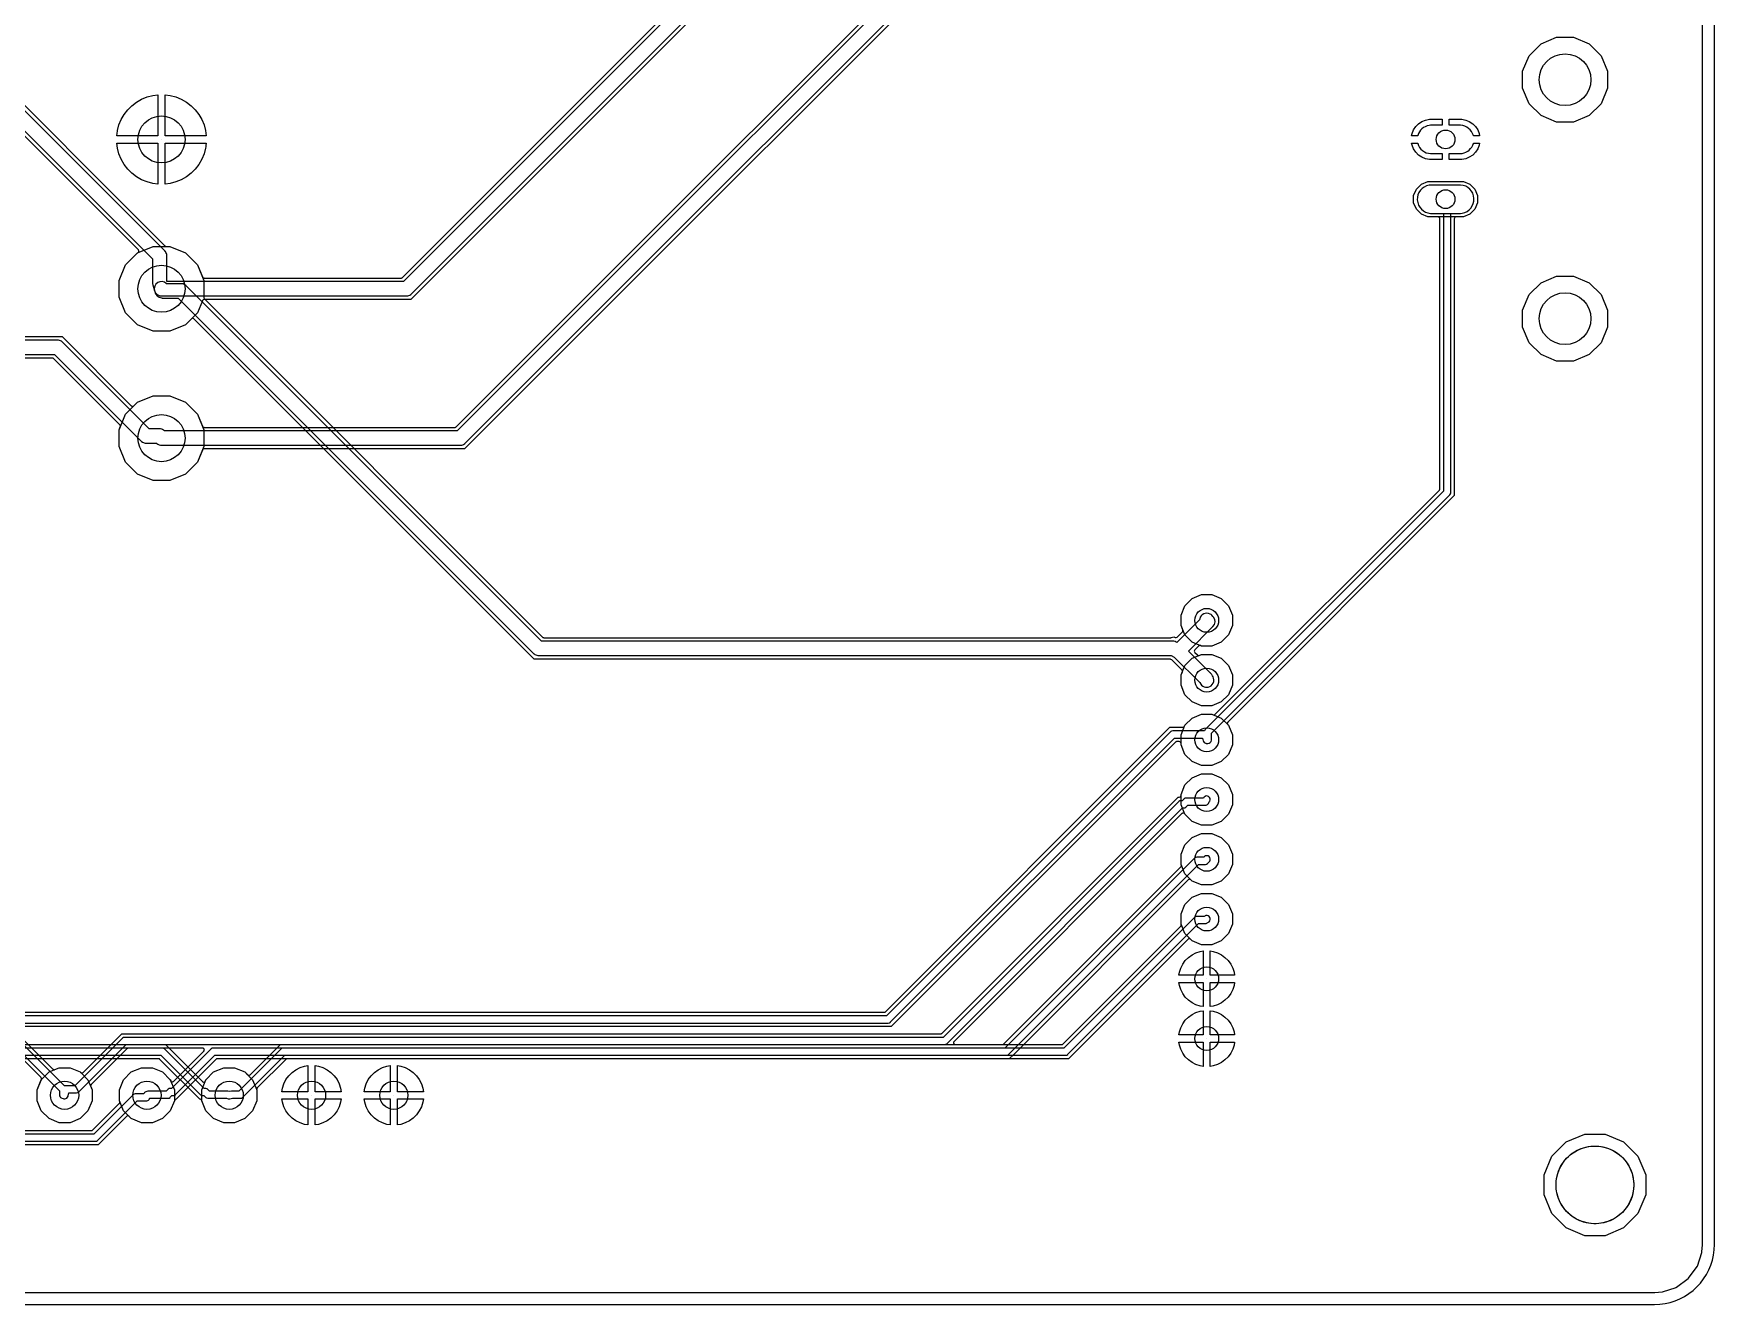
# Model space of a CAD drawing. Header units: inches. Extents: x 0 to 6.5, y 0 to 4.
# Drawn here: x 3.686 to 6.5, y 0 to 2.127 of the extents above; entities that cross this region are included whole.
import ezdxf

# ---------------------------------------------------------------- set-up
doc = ezdxf.new("R2010")
doc.units = ezdxf.units.IN

msp = doc.modelspace()

# ---------------------------------------------------------------- linework, layer by layer
at = {"layer": '16_copper'}
for points in [[(0.1, 0.02), (6.4, 0.02), (6.4001, 0.02), (6.4002, 0.02), (6.4123, 0.021), (6.4126, 0.021), (6.413, 0.0211), (6.4359, 0.0285), (6.4359, 0.0286), (6.436, 0.0286), (6.4364, 0.0288), (6.4367, 0.0289, 0.006887), (6.4367, 0.029), (6.4562, 0.0431), (6.4563, 0.0432), (6.4563, 0.0432), (6.4566, 0.0435), (6.4568, 0.0437, 0.006878), (6.4569, 0.0438), (6.471, 0.0633), (6.4711, 0.0633), (6.4711, 0.0634), (6.4712, 0.0636), (6.4713, 0.0638), (6.4713, 0.0638), (6.4714, 0.064, 0.00688), (6.4715, 0.0641), (6.4789, 0.087), (6.479, 0.0873), (6.479, 0.0877), (6.48, 0.0998), (6.48, 0.0999), (6.48, 0.1), (6.48, 3.9)], [(3.6668, 0.435), (3.9065, 0.435), (3.9686, 0.3729), (3.9689, 0.3727), (3.9692, 0.3724, 0.383473), (3.9731, 0.3732), (3.9733, 0.3735), (3.9735, 0.3739), (3.9744, 0.3761), (3.9873, 0.389), (4.0042, 0.396), (4.0225, 0.396), (4.0394, 0.389), (4.0441, 0.3843), (4.0443, 0.3842, 0.39257), (4.0484, 0.3843), (4.099, 0.435), (5.4073, 0.435), (5.4076, 0.435), (5.408, 0.4351, 0.087654), (5.4089, 0.4355), (5.4091, 0.4357), (5.4094, 0.4359), (5.6065, 0.6329), (5.6065, 0.633), (5.6065, 0.633, 0.177673), (5.6073, 0.6354), (5.6072, 0.6358), (5.6071, 0.6361, 0.007275), (5.6071, 0.6362), (5.607, 0.6364), (5.607, 0.6536), (5.6135, 0.6694), (5.6256, 0.6815), (5.6414, 0.688), (5.6586, 0.688), (5.6744, 0.6815), (5.6865, 0.6694), (5.693, 0.6536), (5.693, 0.6364), (5.6865, 0.6206), (5.6744, 0.6085), (5.6586, 0.602), (5.6414, 0.602), (5.6256, 0.6085), (5.623, 0.6112), (5.6228, 0.6114, 0.39257), (5.6187, 0.6112), (5.4264, 0.4189), (5.4185, 0.411), (4.1102, 0.411), (4.1099, 0.411), (4.1095, 0.4109, 0.087654), (4.1086, 0.4105), (4.1084, 0.4103), (4.1081, 0.4101), (4.0601, 0.3622), (4.0601, 0.3621), (4.0601, 0.3621, 0.202809), (4.0593, 0.3597), (4.0594, 0.3593), (4.0594, 0.3408), (4.0524, 0.3239), (4.0394, 0.311), (4.0225, 0.304), (4.0042, 0.304), (3.9873, 0.311), (3.9744, 0.3239), (3.9674, 0.3409), (3.9674, 0.3409, 0.236487), (3.9658, 0.3431), (3.9656, 0.3432, 0.078566), (3.9644, 0.3435), (3.964, 0.3435), (3.8974, 0.4101), (3.8971, 0.4103), (3.8969, 0.4105, 0.087651), (3.8959, 0.4109), (3.8956, 0.411), (3.8953, 0.411), (3.181, 0.411)], [(3.186, 0.417), (3.899, 0.417), (3.9648, 0.3513), (3.9649, 0.3511), (3.9651, 0.351, 0.153125), (3.9684, 0.3495), (3.969, 0.3495), (3.971, 0.3495), (3.9738, 0.3468), (3.9739, 0.3466), (3.9741, 0.3465, 0.153125), (3.9774, 0.345), (3.978, 0.345), (4.0087, 0.345), (4.0119, 0.3442), (4.0123, 0.3441), (4.0127, 0.344, 0.015716), (4.0131, 0.344), (4.0135, 0.344), (4.0139, 0.344), (4.0142, 0.3441), (4.0143, 0.3441), (4.0144, 0.3441), (4.0145, 0.3441), (4.0191, 0.345), (4.032, 0.345), (4.0322, 0.345), (4.0324, 0.345, 0.153128), (4.0358, 0.3463), (4.0362, 0.3468), (4.1065, 0.417), (5.4135, 0.417), (5.4137, 0.417), (5.4139, 0.417, 0.153128), (5.4173, 0.4183), (5.4177, 0.4188), (5.6365, 0.6375), (5.6475, 0.6375), (5.6476, 0.6375), (5.6477, 0.6375, 0.101645), (5.65, 0.6381), (5.6506, 0.6384), (5.6531, 0.6399), (5.6541, 0.6406, 0.773609), (5.6486, 0.6508), (5.6475, 0.6504, 0.066078), (5.6458, 0.6495), (5.634, 0.6495), (5.6338, 0.6495), (5.6336, 0.6495, 0.153128), (5.6302, 0.6482), (5.6298, 0.6477), (5.411, 0.429), (4.104, 0.429), (4.1038, 0.429), (4.1036, 0.429, 0.153128), (4.1002, 0.4277), (4.0998, 0.4272), (4.0295, 0.357), (4.0185, 0.357), (4.0182, 0.357), (4.018, 0.357), (4.0173, 0.3569), (4.0136, 0.3561), (4.011, 0.3568, 0.037325), (4.0101, 0.357), (4.0099, 0.357, 0.006507), (4.0097, 0.357), (4.0095, 0.357), (3.9805, 0.357), (3.9777, 0.3597), (3.9776, 0.3599), (3.9774, 0.36, 0.153125), (3.9741, 0.3615), (3.9735, 0.3615), (3.9715, 0.3615), (3.9057, 0.4272), (3.9056, 0.4274), (3.9054, 0.4275, 0.153125), (3.9021, 0.429), (3.9015, 0.429), (3.1885, 0.429)]]:
    msp.add_lwpolyline(points, format="xyb", dxfattribs=at)
for points in [[(6.2359, 1.979), (6.2098, 1.9898), (6.1898, 2.0098), (6.179, 2.0359), (6.179, 2.0641), (6.1898, 2.0902), (6.2098, 2.1102), (6.2359, 2.121), (6.2641, 2.121), (6.2902, 2.1102), (6.3102, 2.0902), (6.321, 2.0641), (6.321, 2.0359), (6.3102, 2.0098), (6.2902, 1.9898), (6.2641, 1.979)], [(3.8251, 1.956), (3.8257, 1.9606), (3.8257, 1.9606), (3.8257, 1.9606), (3.8261, 1.9636), (3.8261, 1.9636), (3.8261, 1.9636), (3.8263, 1.9647), (3.8288, 1.9742), (3.8326, 1.9832), (3.8375, 1.9918), (3.8435, 1.9996), (3.8504, 2.0065), (3.8582, 2.0125), (3.8668, 2.0174), (3.8758, 2.0212), (3.8853, 2.0237), (3.894, 2.0249), (3.894, 1.956)], [(3.906, 1.956), (3.906, 2.0249), (3.9147, 2.0237), (3.9242, 2.0212), (3.9332, 2.0174), (3.9418, 2.0125), (3.9496, 2.0065), (3.9565, 1.9996), (3.9625, 1.9918), (3.9674, 1.9832), (3.9712, 1.9742), (3.9737, 1.9647), (3.9749, 1.956)], [(3.8853, 1.8763), (3.8758, 1.8788), (3.8668, 1.8826), (3.8582, 1.8875), (3.8504, 1.8935), (3.8435, 1.9004), (3.8375, 1.9082), (3.8326, 1.9168), (3.8288, 1.9258), (3.8263, 1.9353), (3.8251, 1.944), (3.894, 1.944), (3.894, 1.8751)], [(3.9, 1.95), (3.9, 1.95), (3.9, 1.95), (3.9, 1.95)], [(3.906, 1.944), (3.9749, 1.944), (3.9748, 1.9434), (3.9748, 1.9434), (3.9748, 1.9434), (3.9744, 1.9404), (3.9744, 1.9404), (3.9744, 1.9404), (3.974, 1.9374), (3.974, 1.9374), (3.974, 1.9374), (3.9737, 1.9353), (3.9712, 1.9258), (3.9674, 1.9168), (3.9625, 1.9082), (3.9565, 1.9004), (3.9496, 1.8935), (3.9418, 1.8875), (3.9332, 1.8826), (3.9242, 1.8788), (3.9147, 1.8763), (3.906, 1.8751)], [(6.0203, 1.8203), (6.0094, 1.8248), (6.001, 1.8331), (5.9965, 1.8441), (5.9965, 1.8559), (6.001, 1.8669), (6.0094, 1.8752), (6.0203, 1.8797), (6.0797, 1.8797), (6.0906, 1.8752), (6.099, 1.8669), (6.1035, 1.8559), (6.1035, 1.8441), (6.099, 1.8331), (6.0906, 1.8248), (6.0797, 1.8203)], [(6.2359, 1.579), (6.2098, 1.5898), (6.1898, 1.6098), (6.179, 1.6359), (6.179, 1.6641), (6.1898, 1.6902), (6.2098, 1.7102), (6.2359, 1.721), (6.2641, 1.721), (6.2902, 1.7102), (6.3102, 1.6902), (6.321, 1.6641), (6.321, 1.6359), (6.3102, 1.6098), (6.2902, 1.5898), (6.2641, 1.579)], [(3.8859, 1.379), (3.8598, 1.3898), (3.8398, 1.4098), (3.829, 1.4359), (3.829, 1.4641), (3.8398, 1.4902), (3.8598, 1.5102), (3.8859, 1.521), (3.9141, 1.521), (3.9402, 1.5102), (3.9602, 1.4902), (3.971, 1.4641), (3.971, 1.4359), (3.9602, 1.4098), (3.9402, 1.3898), (3.9141, 1.379)], [(5.6414, 0.902), (5.6256, 0.9085), (5.6135, 0.9206), (5.607, 0.9364), (5.607, 0.9536), (5.6135, 0.9694), (5.6256, 0.9815), (5.6414, 0.988), (5.6586, 0.988), (5.6744, 0.9815), (5.6865, 0.9694), (5.693, 0.9536), (5.693, 0.9364), (5.6865, 0.9206), (5.6744, 0.9085), (5.6586, 0.902)], [(5.6414, 0.802), (5.6256, 0.8085), (5.6135, 0.8206), (5.607, 0.8364), (5.607, 0.8536), (5.6135, 0.8694), (5.6256, 0.8815), (5.6414, 0.888), (5.6586, 0.888), (5.6744, 0.8815), (5.6865, 0.8694), (5.693, 0.8536), (5.693, 0.8364), (5.6865, 0.8206), (5.6744, 0.8085), (5.6586, 0.802)], [(5.6414, 0.702), (5.6256, 0.7085), (5.6135, 0.7206), (5.607, 0.7364), (5.607, 0.7536), (5.6135, 0.7694), (5.6256, 0.7815), (5.6414, 0.788), (5.6586, 0.788), (5.6744, 0.7815), (5.6865, 0.7694), (5.693, 0.7536), (5.693, 0.7364), (5.6865, 0.7206), (5.6744, 0.7085), (5.6586, 0.702)], [(5.6034, 0.551), (5.6042, 0.556), (5.6064, 0.563), (5.6098, 0.5696), (5.6142, 0.5756), (5.6194, 0.5808), (5.6254, 0.5852), (5.632, 0.5886), (5.639, 0.5908), (5.644, 0.5916), (5.644, 0.551)], [(5.656, 0.551), (5.656, 0.5916), (5.661, 0.5908), (5.668, 0.5886), (5.6746, 0.5852), (5.6806, 0.5808), (5.6858, 0.5756), (5.6902, 0.5696), (5.6936, 0.563), (5.6958, 0.556), (5.6966, 0.551)], [(5.639, 0.4992), (5.632, 0.5014), (5.6254, 0.5048), (5.6194, 0.5092), (5.6142, 0.5144), (5.6098, 0.5204), (5.6064, 0.527), (5.6042, 0.534), (5.6034, 0.539), (5.644, 0.539), (5.644, 0.4984)], [(5.65, 0.545), (5.65, 0.545), (5.65, 0.545), (5.65, 0.545)], [(5.656, 0.539), (5.6966, 0.539), (5.6958, 0.534), (5.6936, 0.527), (5.6902, 0.5204), (5.6858, 0.5144), (5.6806, 0.5092), (5.6746, 0.5048), (5.668, 0.5014), (5.661, 0.4992), (5.656, 0.4984)], [(5.6034, 0.451), (5.6042, 0.456), (5.6064, 0.463), (5.6098, 0.4696), (5.6142, 0.4756), (5.6194, 0.4808), (5.6254, 0.4852), (5.632, 0.4886), (5.639, 0.4908), (5.644, 0.4916), (5.644, 0.451)], [(5.656, 0.451), (5.656, 0.4916), (5.661, 0.4908), (5.668, 0.4886), (5.6746, 0.4852), (5.6806, 0.4808), (5.6858, 0.4756), (5.6902, 0.4696), (5.6936, 0.463), (5.6958, 0.456), (5.6966, 0.451)], [(5.639, 0.3992), (5.632, 0.4014), (5.6254, 0.4048), (5.6194, 0.4092), (5.6142, 0.4144), (5.6098, 0.4204), (5.6064, 0.427), (5.6042, 0.434), (5.6034, 0.439), (5.644, 0.439), (5.644, 0.3984)], [(5.65, 0.445), (5.65, 0.445), (5.65, 0.445), (5.65, 0.445)], [(5.656, 0.439), (5.6966, 0.439), (5.6958, 0.434), (5.6936, 0.427), (5.6902, 0.4204), (5.6858, 0.4144), (5.6806, 0.4092), (5.6746, 0.4048), (5.668, 0.4014), (5.661, 0.3992), (5.656, 0.3984)], [(3.7286, 0.304), (3.7117, 0.311), (3.6988, 0.3239), (3.6918, 0.3408), (3.6918, 0.3591), (3.6988, 0.3761), (3.7117, 0.389), (3.7286, 0.396), (3.7469, 0.396), (3.7639, 0.389), (3.7768, 0.3761), (3.7838, 0.3591), (3.7838, 0.3408), (3.7768, 0.3239), (3.7639, 0.311), (3.7469, 0.304)], [(3.8664, 0.304), (3.8495, 0.311), (3.8366, 0.3239), (3.8296, 0.3408), (3.8296, 0.3591), (3.8366, 0.3761), (3.8495, 0.389), (3.8664, 0.396), (3.8847, 0.396), (3.9016, 0.389), (3.9146, 0.3761), (3.9216, 0.3591), (3.9216, 0.3408), (3.9146, 0.3239), (3.9016, 0.311), (3.8847, 0.304)], [(4.1015, 0.356), (4.1024, 0.3617), (4.1048, 0.3692), (4.1084, 0.3762), (4.113, 0.3826), (4.1186, 0.3881), (4.125, 0.3928), (4.132, 0.3963), (4.1395, 0.3988), (4.1452, 0.3997), (4.1452, 0.356)], [(4.1572, 0.356), (4.1572, 0.3997), (4.1629, 0.3988), (4.1704, 0.3963), (4.1774, 0.3928), (4.1838, 0.3881), (4.1893, 0.3826), (4.1939, 0.3762), (4.1975, 0.3692), (4.1999, 0.3617), (4.2009, 0.356)], [(4.2393, 0.356), (4.2402, 0.3617), (4.2426, 0.3692), (4.2462, 0.3762), (4.2508, 0.3826), (4.2564, 0.3881), (4.2628, 0.3928), (4.2698, 0.3963), (4.2773, 0.3988), (4.283, 0.3997), (4.283, 0.356)], [(4.295, 0.356), (4.295, 0.3997), (4.3007, 0.3988), (4.3082, 0.3963), (4.3152, 0.3928), (4.3215, 0.3881), (4.3271, 0.3826), (4.3317, 0.3762), (4.3353, 0.3692), (4.3377, 0.3617), (4.3386, 0.356)], [(4.1395, 0.3012), (4.132, 0.3037), (4.125, 0.3072), (4.1186, 0.3119), (4.113, 0.3174), (4.1084, 0.3238), (4.1048, 0.3308), (4.1024, 0.3383), (4.1015, 0.344), (4.1452, 0.344), (4.1452, 0.3003)], [(4.1512, 0.35), (4.1512, 0.35), (4.1512, 0.35), (4.1512, 0.35)], [(4.1572, 0.344), (4.2009, 0.344), (4.1999, 0.3383), (4.1975, 0.3308), (4.1939, 0.3238), (4.1893, 0.3174), (4.1838, 0.3119), (4.1774, 0.3072), (4.1704, 0.3037), (4.1629, 0.3012), (4.1572, 0.3003)], [(4.2773, 0.3012), (4.2698, 0.3037), (4.2628, 0.3072), (4.2564, 0.3119), (4.2508, 0.3174), (4.2462, 0.3238), (4.2426, 0.3308), (4.2402, 0.3383), (4.2393, 0.344), (4.283, 0.344), (4.283, 0.3003)], [(4.289, 0.35), (4.289, 0.35), (4.289, 0.35), (4.289, 0.35)], [(4.295, 0.344), (4.3386, 0.344), (4.3377, 0.3383), (4.3353, 0.3308), (4.3317, 0.3238), (4.3271, 0.3174), (4.3215, 0.3119), (4.3152, 0.3072), (4.3082, 0.3037), (4.3007, 0.3012), (4.295, 0.3003)], [(6.2831, 0.115), (6.2519, 0.1279), (6.2279, 0.1519), (6.215, 0.1831), (6.215, 0.2169), (6.2279, 0.2481), (6.2519, 0.2721), (6.2831, 0.285), (6.3169, 0.285), (6.3481, 0.2721), (6.3721, 0.2481), (6.385, 0.2169), (6.385, 0.1831), (6.3721, 0.1519), (6.3481, 0.1279), (6.3169, 0.115)]]:
    msp.add_lwpolyline(points, close=True, dxfattribs=at)
for points in [[(5.993, 1.956), (5.9938, 1.9598), (5.9963, 1.966), (6, 1.9715), (6.0047, 1.9762), (6.0103, 1.9799), (6.0164, 1.9825), (6.0229, 1.9837), (6.044, 1.9837), (6.044, 1.9737), (6.0249, 1.9737), (6.0223, 1.9734, 0.288095), (6.0034, 1.9566), (6.0033, 1.956)], [(6.0967, 1.956), (6.0966, 1.9566, 0.318729), (6.0751, 1.9737), (6.056, 1.9737), (6.056, 1.9837), (6.0771, 1.9837), (6.0836, 1.9825), (6.0897, 1.9799), (6.0953, 1.9762), (6.1, 1.9715), (6.1037, 1.966), (6.1062, 1.9598), (6.107, 1.956)], [(6.0229, 1.9163), (6.0164, 1.9175), (6.0103, 1.9201), (6.0047, 1.9238), (6, 1.9285), (5.9963, 1.934), (5.9938, 1.9402), (5.993, 1.944), (6.0033, 1.944), (6.0034, 1.9434, 0.318729), (6.0249, 1.9263), (6.044, 1.9263), (6.044, 1.9163)], [(6.056, 1.9163), (6.056, 1.9263), (6.0751, 1.9263), (6.0777, 1.9266, 0.288095), (6.0966, 1.9434), (6.0967, 1.944), (6.107, 1.944), (6.1062, 1.9402), (6.1037, 1.934), (6.1, 1.9285), (6.0953, 1.9238), (6.0897, 1.9201), (6.0836, 1.9175), (6.0771, 1.9163)], [(6.0777, 1.8266, 0.893654), (6.0751, 1.8737), (6.0249, 1.8737), (6.0223, 1.8734, 0.893654), (6.0249, 1.8263), (6.0751, 1.8263)], [(5.6414, 1.002), (5.6256, 1.0085), (5.6135, 1.0206), (5.607, 1.0364), (5.607, 1.0536), (5.6092, 1.0588), (5.6092, 1.0588), (5.6092, 1.0589, 0.218355), (5.609, 1.0614), (5.6088, 1.0617), (5.6086, 1.062, 0.007882), (5.6085, 1.062), (5.5959, 1.0746), (5.5922, 1.0784), (5.5921, 1.0784), (5.5921, 1.0785), (5.5917, 1.0787), (5.5915, 1.0789, 0.006628), (5.5914, 1.0789), (5.5899, 1.0797, 0.116425), (5.5885, 1.08), (4.524, 1.08), (3.9543, 1.6497), (3.9542, 1.6498, 0.39257), (3.9501, 1.6497), (3.9402, 1.6398), (3.9141, 1.629), (3.8859, 1.629), (3.8598, 1.6398), (3.8398, 1.6598), (3.829, 1.6859), (3.829, 1.7141), (3.8398, 1.7402), (3.8598, 1.7602), (3.8859, 1.771), (3.9141, 1.771), (3.9402, 1.7602), (3.9602, 1.7402), (3.971, 1.7141), (3.971, 1.6856), (3.971, 1.6855, 0.153863), (3.9714, 1.6838), (3.9716, 1.6834), (3.9718, 1.6832, 0.008138), (3.9719, 1.6831), (4.5381, 1.1169), (4.5383, 1.1167), (4.5386, 1.1165, 0.087651), (4.5396, 1.1161), (4.5399, 1.116), (4.5402, 1.116), (5.5901, 1.116), (5.5902, 1.116), (5.5902, 1.116), (5.5906, 1.1161), (5.5909, 1.1161, 0.008779), (5.591, 1.1162), (5.5949, 1.1174), (5.597, 1.1164, 0.322823), (5.6005, 1.1169), (5.6094, 1.1258), (5.6094, 1.1259), (5.6095, 1.1259, 0.218345), (5.6102, 1.1283), (5.6101, 1.1287), (5.6101, 1.129, 0.007894), (5.61, 1.1291), (5.607, 1.1364), (5.607, 1.1536), (5.6135, 1.1694), (5.6256, 1.1815), (5.6414, 1.188), (5.6586, 1.188), (5.6744, 1.1815), (5.6865, 1.1694), (5.693, 1.1536), (5.693, 1.1364), (5.6865, 1.1206), (5.6744, 1.1085), (5.6586, 1.102), (5.6414, 1.102), (5.6398, 1.1027, 0.229642), (5.6372, 1.1025), (5.6368, 1.1023), (5.6366, 1.1021, 0.007896), (5.6365, 1.102), (5.6301, 1.0956), (5.6299, 1.0954, 0.392553), (5.6301, 1.0914), (5.6344, 1.0871), (5.6344, 1.087), (5.6345, 1.087, 0.218356), (5.6369, 1.0862), (5.6373, 1.0863), (5.6376, 1.0864, 0.007894), (5.6376, 1.0864), (5.6414, 1.088), (5.6586, 1.088), (5.6744, 1.0815), (5.6865, 1.0694), (5.693, 1.0536), (5.693, 1.0364), (5.6865, 1.0206), (5.6744, 1.0085), (5.6586, 1.002)], [(5.6523, 1.0332, 0.502302), (5.6606, 1.0506), (5.6598, 1.052, 0.094149), (5.657, 1.0558), (5.6565, 1.0564), (5.6562, 1.0568, 0.005481), (5.656, 1.057), (5.6195, 1.0935), (5.6605, 1.1345), (5.6605, 1.1345), (5.6605, 1.1346, 0.374198), (5.6615, 1.1503), (5.6605, 1.1515), (5.6585, 1.1535), (5.6572, 1.1546), (5.6557, 1.1555, 0.502304), (5.6383, 1.1475), (5.6381, 1.146), (5.6001, 1.1081), (5.5989, 1.1087, 0.082641), (5.5951, 1.1099), (5.5944, 1.1099), (5.5939, 1.11, 0.008491), (5.5935, 1.11), (4.5365, 1.11), (3.9415, 1.705), (3.9411, 1.7053), (3.9408, 1.7056, 0.144213), (3.9346, 1.7084), (3.9342, 1.7084, 0.015609), (3.9334, 1.7085), (3.933, 1.7085), (3.9084, 1.7085), (3.9081, 1.7089, 0.751596), (3.8884, 1.6968), (3.889, 1.6953, 0.34794), (3.8999, 1.6846), (3.9007, 1.6846), (3.9013, 1.6845, 0.005022), (3.9015, 1.6845), (3.928, 1.6845), (4.523, 1.0895), (4.5234, 1.0892), (4.5237, 1.0889, 0.144213), (4.5299, 1.0861), (4.5303, 1.0861, 0.015609), (4.5311, 1.086), (4.5315, 1.086), (5.5907, 1.086), (5.5954, 1.0836), (5.6383, 1.0407), (5.6402, 1.038), (5.6413, 1.0367, 0.21821), (5.6506, 1.033)]]:
    msp.add_lwpolyline(points, format="xyb", close=True, dxfattribs=at)
at = {"layer": '1_copper'}
for points in [[(0.1, 0.02), (6.4, 0.02), (6.4001, 0.02), (6.4002, 0.02), (6.4123, 0.021), (6.4126, 0.021), (6.413, 0.0211), (6.4359, 0.0285), (6.4359, 0.0286), (6.436, 0.0286), (6.4364, 0.0288), (6.4367, 0.0289, 0.006887), (6.4367, 0.029), (6.4562, 0.0431), (6.4563, 0.0432), (6.4563, 0.0432), (6.4566, 0.0435), (6.4568, 0.0437, 0.006878), (6.4569, 0.0438), (6.471, 0.0633), (6.4711, 0.0633), (6.4711, 0.0634), (6.4712, 0.0636), (6.4713, 0.0638), (6.4713, 0.0638), (6.4714, 0.064, 0.00688), (6.4715, 0.0641), (6.4789, 0.087), (6.479, 0.0873), (6.479, 0.0877), (6.48, 0.0998), (6.48, 0.0999), (6.48, 0.1), (6.48, 3.9)], [(5.3475, 2.7545), (4.305, 1.712), (3.909, 1.712), (3.909, 1.755), (3.909, 1.7555), (3.909, 1.7559, 0.144215), (3.9065, 1.7623), (3.9063, 1.7626, 0.015626), (3.9058, 1.7632), (3.9055, 1.7635), (3.0675, 2.6015)], [(3.575, 2.1025), (3.9056, 1.7719), (3.9058, 1.7717), (3.9061, 1.7715, 0.087651), (3.9071, 1.7711), (3.9074, 1.771), (3.9077, 1.771), (3.9141, 1.771), (3.9402, 1.7602), (3.9602, 1.7402), (3.9686, 1.7199), (3.9687, 1.7198), (3.9687, 1.7197, 0.21835), (3.9706, 1.7181), (3.971, 1.7181), (3.9713, 1.718, 0.007886), (3.9714, 1.718), (4.3013, 1.718), (4.3016, 1.718), (4.302, 1.7181, 0.087654), (4.3029, 1.7185), (4.3031, 1.7187), (4.3034, 1.7189), (5.3406, 2.7561)], [(3.047, 2.588), (3.885, 1.75), (3.885, 1.71), (3.885, 1.7099), (3.885, 1.7098, 0.035821), (3.8851, 1.7081), (3.8854, 1.707), (3.8855, 1.7066, 0.001251), (3.8855, 1.7066), (3.8885, 1.6966), (3.8888, 1.6958), (3.8891, 1.6949), (3.8891, 1.6949), (3.8891, 1.6949, 0.035745), (3.8899, 1.6934), (3.8899, 1.6934), (3.8899, 1.6934), (3.8905, 1.6927), (3.891, 1.6921), (3.891, 1.6921), (3.891, 1.6921), (3.8917, 1.6914), (3.8922, 1.6909), (3.8922, 1.6909), (3.8922, 1.6909, 0.035748), (3.8936, 1.6899), (3.8936, 1.6899), (3.8936, 1.6899, 0.107834), (3.8984, 1.6881), (3.8985, 1.6881), (3.9, 1.688), (4.31, 1.688), (4.3105, 1.688), (4.3109, 1.688, 0.144215), (4.3173, 1.6905), (4.3176, 1.6907, 0.015626), (4.3182, 1.6912), (4.3185, 1.6915), (5.352, 2.725)], [(5.3536, 2.7181), (4.3175, 1.682), (3.9714, 1.682), (3.9713, 1.682), (3.9713, 1.682, 0.218346), (3.969, 1.6809), (3.9688, 1.6805), (3.9687, 1.6802, 0.007876), (3.9686, 1.6801), (3.9602, 1.6598), (3.9402, 1.6398), (3.9141, 1.629), (3.8859, 1.629), (3.8598, 1.6398), (3.8398, 1.6598), (3.829, 1.6859), (3.829, 1.7141), (3.8398, 1.7402), (3.8598, 1.7602), (3.8603, 1.7604, 0.458561), (3.8617, 1.7647), (3.8615, 1.765), (3.8613, 1.7653), (3.3425, 2.284)], [(5.388, 2.455), (4.395, 1.462), (3.9055, 1.462), (3.9052, 1.4622), (3.9049, 1.4625, 0.147331), (3.8986, 1.4654), (3.8982, 1.4654, 0.015609), (3.8974, 1.4655), (3.8973, 1.4655), (3.897, 1.4655, 0.000702), (3.897, 1.4655), (3.8795, 1.4655), (3.7345, 1.6105), (3.7341, 1.6108), (3.7338, 1.6111, 0.144213), (3.7276, 1.6139), (3.7272, 1.6139, 0.015609), (3.7264, 1.614), (3.726, 1.614), (3.474, 1.614)], [(3.483, 1.62), (3.7335, 1.62), (3.8494, 1.5041), (3.8496, 1.5039, 0.39257), (3.8536, 1.5041), (3.8598, 1.5102), (3.8859, 1.521), (3.9141, 1.521), (3.9402, 1.5102), (3.9602, 1.4902), (3.9686, 1.4699), (3.9687, 1.4698), (3.9687, 1.4697, 0.21835), (3.9706, 1.4681), (3.971, 1.4681), (3.9713, 1.468, 0.007886), (3.9714, 1.468), (4.3913, 1.468), (4.3916, 1.468), (4.392, 1.4681, 0.087654), (4.3929, 1.4685), (4.3931, 1.4687), (4.3934, 1.4689), (5.3811, 2.4566)], [(3.474, 1.59), (3.721, 1.59), (3.866, 1.445), (3.8664, 1.4447), (3.8667, 1.4444, 0.144213), (3.8729, 1.4416), (3.8733, 1.4416, 0.015609), (3.8741, 1.4415), (3.8745, 1.4415), (3.8916, 1.4415), (3.8921, 1.441, 0.192471), (3.9005, 1.438), (4.4, 1.438), (4.4005, 1.438), (4.4009, 1.438, 0.144215), (4.4073, 1.4405), (4.4076, 1.4407, 0.015626), (4.4082, 1.4412), (4.4085, 1.4415), (5.4085, 2.4415)], [(5.418, 2.4425), (4.4075, 1.432), (3.9714, 1.432), (3.9713, 1.432), (3.9713, 1.432, 0.218346), (3.969, 1.4309), (3.9688, 1.4305), (3.9687, 1.4302, 0.00789), (3.9686, 1.4301), (3.9602, 1.4098), (3.9402, 1.3898), (3.9141, 1.379), (3.8859, 1.379), (3.8598, 1.3898), (3.8398, 1.4098), (3.829, 1.4359), (3.829, 1.4641), (3.831, 1.4689), (3.831, 1.469), (3.831, 1.4691, 0.218355), (3.8308, 1.4715), (3.8306, 1.4719), (3.8304, 1.4721, 0.007896), (3.8303, 1.4722), (3.7194, 1.5831), (3.7192, 1.5833), (3.7189, 1.5835, 0.087651), (3.7179, 1.5839), (3.7176, 1.584), (3.7173, 1.584), (3.483, 1.584)], [(3.6265, 0.489), (5.1103, 0.489), (5.1106, 0.489), (5.111, 0.4891, 0.087654), (5.1119, 0.4895), (5.1121, 0.4897), (5.1124, 0.4899), (5.5885, 0.966), (5.6102, 0.966), (5.6102, 0.966), (5.6103, 0.966, 0.218353), (5.6125, 0.9671), (5.6127, 0.9675), (5.6129, 0.9678, 0.005072), (5.6129, 0.9679), (5.6135, 0.9694), (5.6256, 0.9815), (5.6414, 0.988), (5.6586, 0.988), (5.6609, 0.987, 0.229642), (5.6635, 0.9872), (5.6639, 0.9874), (5.6641, 0.9876, 0.007896), (5.6642, 0.9877), (6.0396, 1.3631), (6.0398, 1.3634), (6.04, 1.3636, 0.087651), (6.0404, 1.3646), (6.0405, 1.3649), (6.0405, 1.3652), (6.0405, 1.8173), (6.0405, 1.8175, 0.392588), (6.0375, 1.8203), (6.0203, 1.8203), (6.0094, 1.8248), (6.001, 1.8331), (5.9965, 1.8441), (5.9965, 1.8559), (6.001, 1.8669), (6.0094, 1.8752), (6.0203, 1.8797), (6.0797, 1.8797), (6.0906, 1.8752), (6.099, 1.8669), (6.1035, 1.8559), (6.1035, 1.8441), (6.099, 1.8331), (6.0906, 1.8248), (6.0797, 1.8203), (6.0675, 1.8203), (6.0673, 1.8202, 0.392588), (6.0645, 1.8173), (6.0645, 1.354), (5.6853, 0.9748), (5.6851, 0.9746, 0.353382), (5.685, 0.9709), (5.6851, 0.9707), (5.6853, 0.9705), (5.6865, 0.9694), (5.693, 0.9536), (5.693, 0.9364), (5.6865, 0.9206), (5.6744, 0.9085), (5.6586, 0.902), (5.6414, 0.902), (5.6256, 0.9085), (5.6135, 0.9206), (5.607, 0.9364), (5.607, 0.939, 0.414214), (5.604, 0.942), (5.5997, 0.942), (5.5994, 0.942), (5.599, 0.9419, 0.087654), (5.5981, 0.9415), (5.5979, 0.9413), (5.5976, 0.9411), (5.1215, 0.465), (3.6668, 0.465)], [(3.634, 0.471), (5.1165, 0.471), (5.1167, 0.471), (5.1169, 0.471, 0.153128), (5.1203, 0.4723), (5.1207, 0.4728), (5.596, 0.948), (5.6429, 0.948), (5.6442, 0.9434), (5.6444, 0.9429), (5.6446, 0.9424, 0.1814), (5.6477, 0.9395), (5.6482, 0.9393), (5.6483, 0.9393), (5.6483, 0.9392, 0.03957), (5.6494, 0.939), (5.6495, 0.939), (5.6495, 0.939), (5.6496, 0.939), (5.65, 0.939), (5.652, 0.939, 0.384459), (5.658, 0.9444), (5.658, 0.945), (5.658, 0.956), (6.0567, 1.3548), (6.0569, 1.3549), (6.057, 1.3551, 0.153125), (6.0585, 1.3584), (6.0585, 1.359), (6.0585, 1.8263), (6.0751, 1.8263), (6.0777, 1.8266, 0.893654), (6.0751, 1.8737), (6.0249, 1.8737), (6.0223, 1.8734, 0.893654), (6.0249, 1.8263), (6.0465, 1.8263), (6.0465, 1.3615), (5.6478, 0.9627), (5.6476, 0.9626), (5.6475, 0.9624, 0.101644), (5.6463, 0.9603), (5.6462, 0.96), (5.5935, 0.96), (5.5933, 0.96), (5.5931, 0.96, 0.153128), (5.5897, 0.9587), (5.5893, 0.9582), (5.114, 0.483), (3.6315, 0.483)], [(3.6668, 0.4452), (3.7183, 0.3937), (3.7183, 0.3937), (3.7184, 0.3936, 0.218345), (3.7207, 0.3928), (3.7211, 0.393), (3.7214, 0.393, 0.007884), (3.7215, 0.3931), (3.7286, 0.396), (3.7469, 0.396), (3.7639, 0.389), (3.7646, 0.3883, 0.414231), (3.7688, 0.3883), (3.8335, 0.453), (5.2048, 0.453), (5.2051, 0.453), (5.2055, 0.4531, 0.087654), (5.2064, 0.4535), (5.2066, 0.4537), (5.2069, 0.4539), (5.602, 0.849), (5.604, 0.849, 0.355696), (5.6069, 0.8514), (5.607, 0.8516, 0.022399), (5.607, 0.852), (5.607, 0.8536), (5.6135, 0.8694), (5.6256, 0.8815), (5.6414, 0.888), (5.6586, 0.888), (5.6744, 0.8815), (5.6865, 0.8694), (5.693, 0.8536), (5.693, 0.8364), (5.6865, 0.8206), (5.6744, 0.8085), (5.6586, 0.802), (5.6414, 0.802), (5.6256, 0.8085), (5.6135, 0.8206), (5.6135, 0.8207, 0.458568), (5.6092, 0.8221), (5.609, 0.8219), (5.6086, 0.8217), (5.2271, 0.4401), (5.227, 0.44), (5.2269, 0.44, 0.54841), (5.2284, 0.4351), (5.2287, 0.4351), (5.229, 0.435, 0.01577), (5.2292, 0.435), (5.3083, 0.435), (5.3086, 0.435), (5.309, 0.4351, 0.087654), (5.3099, 0.4355), (5.3101, 0.4357), (5.3104, 0.4359), (5.6067, 0.7322), (5.6068, 0.7323), (5.6068, 0.7323, 0.144303), (5.6076, 0.7338), (5.6076, 0.7342), (5.6076, 0.7346, 0.00771), (5.6076, 0.7347), (5.6075, 0.7351), (5.6074, 0.7354, 0.00605), (5.6074, 0.7355), (5.607, 0.7364), (5.607, 0.7536), (5.6135, 0.7694), (5.6256, 0.7815), (5.6414, 0.788), (5.6586, 0.788), (5.6744, 0.7815), (5.6865, 0.7694), (5.693, 0.7536), (5.693, 0.7364), (5.6865, 0.7206), (5.6744, 0.7085), (5.6586, 0.702), (5.6414, 0.702), (5.6256, 0.7085), (5.6235, 0.7107), (5.6233, 0.7109, 0.39257), (5.6192, 0.7107), (5.3274, 0.4189), (5.3274, 0.4189), (5.3195, 0.411), (3.9932, 0.411), (3.9929, 0.411), (3.9925, 0.4109, 0.087654), (3.9916, 0.4105), (3.9914, 0.4103), (3.9911, 0.4101), (3.9245, 0.3435), (3.9244, 0.3435, 0.314441), (3.9217, 0.3411), (3.9216, 0.3409), (3.9146, 0.3239), (3.9016, 0.311), (3.8847, 0.304), (3.8664, 0.304), (3.8495, 0.311), (3.8459, 0.3147), (3.8457, 0.3148, 0.39257), (3.8416, 0.3147), (3.794, 0.267), (2.452, 0.267)], [(3.6504, 0.4361), (3.729, 0.3575), (3.729, 0.351), (3.729, 0.3507), (3.729, 0.3503, 0.258803), (3.7324, 0.3456), (3.7329, 0.3454), (3.7329, 0.3454), (3.7329, 0.3454), (3.733, 0.3454), (3.7358, 0.3444, 0.022731), (3.7364, 0.3442), (3.737, 0.3441), (3.737, 0.3441), (3.7371, 0.344, 0.045155), (3.7382, 0.344), (3.7382, 0.344), (3.7383, 0.344, 0.313612), (3.7436, 0.3484), (3.7437, 0.349), (3.7446, 0.354), (3.7575, 0.354), (3.7577, 0.354), (3.7579, 0.354, 0.153128), (3.7613, 0.3553), (3.7617, 0.3558), (3.841, 0.435), (5.211, 0.435), (5.2112, 0.435), (5.2114, 0.435, 0.153128), (5.2148, 0.4363), (5.2152, 0.4368), (5.6095, 0.831), (5.6115, 0.831, 0.172369), (5.6153, 0.8323), (5.6157, 0.8328), (5.6185, 0.8355), (5.6475, 0.8355), (5.6476, 0.8355), (5.6477, 0.8355, 0.205416), (5.652, 0.8375), (5.6524, 0.838), (5.6549, 0.8415), (5.6555, 0.8426, 0.857943), (5.6455, 0.849), (5.6451, 0.8485), (5.6444, 0.8475), (5.616, 0.8475), (5.6158, 0.8475), (5.6156, 0.8475, 0.153128), (5.6122, 0.8462), (5.6118, 0.8457), (5.609, 0.843), (5.607, 0.843), (5.6068, 0.843), (5.6066, 0.843, 0.153128), (5.6032, 0.8417), (5.6028, 0.8412), (5.2085, 0.447), (3.8385, 0.447), (3.8383, 0.447), (3.8381, 0.447, 0.153128), (3.8347, 0.4457), (3.8343, 0.4452), (3.755, 0.366), (3.7395, 0.366), (3.7392, 0.366), (3.739, 0.366), (3.7386, 0.3659), (3.7383, 0.3659, 0.014289), (3.7378, 0.3658), (3.7378, 0.3657), (3.6589, 0.4446)], [(2.457, 0.273), (3.789, 0.273), (3.7892, 0.273), (3.7894, 0.273, 0.153128), (3.7928, 0.2743), (3.7932, 0.2748), (3.859, 0.3405), (3.8745, 0.3405), (3.875, 0.3405), (3.8754, 0.3406, 0.258802), (3.88, 0.3441), (3.8801, 0.3443, 0.006499), (3.8801, 0.3445), (3.8802, 0.3447), (3.8803, 0.345), (3.9105, 0.345), (3.9107, 0.345), (3.9109, 0.345, 0.153128), (3.9143, 0.3463), (3.9147, 0.3468), (3.9175, 0.3495), (3.9195, 0.3495, 0.172369), (3.9233, 0.3508), (3.9237, 0.3513), (3.9895, 0.417), (5.3145, 0.417), (5.3147, 0.417), (5.3149, 0.417, 0.153128), (5.3183, 0.4183), (5.3187, 0.4188), (5.6365, 0.7365), (5.6475, 0.7365), (5.6477, 0.7365), (5.6479, 0.7365, 0.153128), (5.6513, 0.7378), (5.6517, 0.7383), (5.6542, 0.7408), (5.655, 0.7417, 0.857946), (5.6462, 0.7497), (5.6458, 0.7492), (5.645, 0.7485), (5.634, 0.7485), (5.6338, 0.7485), (5.6336, 0.7485, 0.153128), (5.6302, 0.7472), (5.6298, 0.7467), (5.312, 0.429), (3.987, 0.429), (3.9868, 0.429), (3.9866, 0.429, 0.153128), (3.9832, 0.4277), (3.9828, 0.4272), (3.917, 0.3615), (3.915, 0.3615), (3.9148, 0.3615), (3.9146, 0.3615, 0.153128), (3.9112, 0.3602), (3.9108, 0.3597), (3.908, 0.357), (3.879, 0.357), (3.8785, 0.3569), (3.8779, 0.3569), (3.8778, 0.3569), (3.8778, 0.3569), (3.8777, 0.3569), (3.8773, 0.3568), (3.8739, 0.3558, 0.205415), (3.8703, 0.3527), (3.8702, 0.3525), (3.8702, 0.3525), (3.8565, 0.3525), (3.8563, 0.3525), (3.8561, 0.3525, 0.153128), (3.8527, 0.3512), (3.8523, 0.3507), (3.7865, 0.285), (2.4595, 0.285)], [(2.4632, 0.291), (3.7828, 0.291), (3.7831, 0.291), (3.7835, 0.2911, 0.087654), (3.7844, 0.2915), (3.7846, 0.2917), (3.7849, 0.2919), (3.8294, 0.3364), (3.8295, 0.3365), (3.8295, 0.3365, 0.207108), (3.8303, 0.3387), (3.8303, 0.3388), (3.8303, 0.3389), (3.8302, 0.3393), (3.8301, 0.3396, 0.005653), (3.8301, 0.3397), (3.8296, 0.3408), (3.8296, 0.3591), (3.8366, 0.3761), (3.8495, 0.389), (3.8664, 0.396), (3.8847, 0.396), (3.9016, 0.389), (3.9146, 0.3761), (3.9154, 0.3742, 0.458573), (3.9197, 0.3728), (3.9199, 0.373), (3.9203, 0.3732), (3.9709, 0.4239), (3.971, 0.424), (3.9711, 0.424, 0.54841), (3.9696, 0.4289), (3.9693, 0.4289), (3.969, 0.429, 0.01577), (3.9688, 0.429), (3.8447, 0.429), (3.8444, 0.429), (3.844, 0.4289, 0.087654), (3.8431, 0.4285), (3.8429, 0.4283), (3.8426, 0.4281), (3.7822, 0.3678), (3.7822, 0.3677), (3.7821, 0.3677, 0.218356), (3.7814, 0.3653), (3.7815, 0.3649), (3.7815, 0.3646, 0.007894), (3.7816, 0.3645), (3.7838, 0.3591), (3.7838, 0.3408), (3.7768, 0.3239), (3.7639, 0.311), (3.7469, 0.304), (3.7286, 0.304), (3.7117, 0.311), (3.6988, 0.3239), (3.6918, 0.3408), (3.6918, 0.3591), (3.699, 0.3764), (3.699, 0.3765), (3.699, 0.3766, 0.218355), (3.6988, 0.3791), (3.6986, 0.3794), (3.6984, 0.3797, 0.007882), (3.6983, 0.3797), (3.6498, 0.4282)]]:
    msp.add_lwpolyline(points, format="xyb", dxfattribs=at)
for points in [[(6.2359, 1.979), (6.2098, 1.9898), (6.1898, 2.0098), (6.179, 2.0359), (6.179, 2.0641), (6.1898, 2.0902), (6.2098, 2.1102), (6.2359, 2.121), (6.2641, 2.121), (6.2902, 2.1102), (6.3102, 2.0902), (6.321, 2.0641), (6.321, 2.0359), (6.3102, 2.0098), (6.2902, 1.9898), (6.2641, 1.979)], [(3.8251, 1.956), (3.8257, 1.9606), (3.8257, 1.9606), (3.8257, 1.9606), (3.8261, 1.9636), (3.8261, 1.9636), (3.8261, 1.9636), (3.8263, 1.9647), (3.8288, 1.9742), (3.8326, 1.9832), (3.8375, 1.9918), (3.8435, 1.9996), (3.8504, 2.0065), (3.8582, 2.0125), (3.8668, 2.0174), (3.8758, 2.0212), (3.8853, 2.0237), (3.894, 2.0249), (3.894, 1.956)], [(3.906, 1.956), (3.906, 2.0249), (3.9147, 2.0237), (3.9242, 2.0212), (3.9332, 2.0174), (3.9418, 2.0125), (3.9496, 2.0065), (3.9565, 1.9996), (3.9625, 1.9918), (3.9674, 1.9832), (3.9712, 1.9742), (3.9737, 1.9647), (3.9749, 1.956)], [(3.8853, 1.8763), (3.8758, 1.8788), (3.8668, 1.8826), (3.8582, 1.8875), (3.8504, 1.8935), (3.8435, 1.9004), (3.8375, 1.9082), (3.8326, 1.9168), (3.8288, 1.9258), (3.8263, 1.9353), (3.8251, 1.944), (3.894, 1.944), (3.894, 1.8751)], [(3.9, 1.95), (3.9, 1.95), (3.9, 1.95), (3.9, 1.95)], [(3.906, 1.944), (3.9749, 1.944), (3.9748, 1.9434), (3.9748, 1.9434), (3.9748, 1.9434), (3.9744, 1.9404), (3.9744, 1.9404), (3.9744, 1.9404), (3.974, 1.9374), (3.974, 1.9374), (3.974, 1.9374), (3.9737, 1.9353), (3.9712, 1.9258), (3.9674, 1.9168), (3.9625, 1.9082), (3.9565, 1.9004), (3.9496, 1.8935), (3.9418, 1.8875), (3.9332, 1.8826), (3.9242, 1.8788), (3.9147, 1.8763), (3.906, 1.8751)], [(6.2359, 1.579), (6.2098, 1.5898), (6.1898, 1.6098), (6.179, 1.6359), (6.179, 1.6641), (6.1898, 1.6902), (6.2098, 1.7102), (6.2359, 1.721), (6.2641, 1.721), (6.2902, 1.7102), (6.3102, 1.6902), (6.321, 1.6641), (6.321, 1.6359), (6.3102, 1.6098), (6.2902, 1.5898), (6.2641, 1.579)], [(5.6414, 1.102), (5.6256, 1.1085), (5.6135, 1.1206), (5.607, 1.1364), (5.607, 1.1536), (5.6135, 1.1694), (5.6256, 1.1815), (5.6414, 1.188), (5.6586, 1.188), (5.6744, 1.1815), (5.6865, 1.1694), (5.693, 1.1536), (5.693, 1.1364), (5.6865, 1.1206), (5.6744, 1.1085), (5.6586, 1.102)], [(5.6414, 1.002), (5.6256, 1.0085), (5.6135, 1.0206), (5.607, 1.0364), (5.607, 1.0536), (5.6135, 1.0694), (5.6256, 1.0815), (5.6414, 1.088), (5.6586, 1.088), (5.6744, 1.0815), (5.6865, 1.0694), (5.693, 1.0536), (5.693, 1.0364), (5.6865, 1.0206), (5.6744, 1.0085), (5.6586, 1.002)], [(5.6414, 0.602), (5.6256, 0.6085), (5.6135, 0.6206), (5.607, 0.6364), (5.607, 0.6536), (5.6135, 0.6694), (5.6256, 0.6815), (5.6414, 0.688), (5.6586, 0.688), (5.6744, 0.6815), (5.6865, 0.6694), (5.693, 0.6536), (5.693, 0.6364), (5.6865, 0.6206), (5.6744, 0.6085), (5.6586, 0.602)], [(5.6034, 0.551), (5.6042, 0.556), (5.6064, 0.563), (5.6098, 0.5696), (5.6142, 0.5756), (5.6194, 0.5808), (5.6254, 0.5852), (5.632, 0.5886), (5.639, 0.5908), (5.644, 0.5916), (5.644, 0.551)], [(5.656, 0.551), (5.656, 0.5916), (5.661, 0.5908), (5.668, 0.5886), (5.6746, 0.5852), (5.6806, 0.5808), (5.6858, 0.5756), (5.6902, 0.5696), (5.6936, 0.563), (5.6958, 0.556), (5.6966, 0.551)], [(5.639, 0.4992), (5.632, 0.5014), (5.6254, 0.5048), (5.6194, 0.5092), (5.6142, 0.5144), (5.6098, 0.5204), (5.6064, 0.527), (5.6042, 0.534), (5.6034, 0.539), (5.644, 0.539), (5.644, 0.4984)], [(5.65, 0.545), (5.65, 0.545), (5.65, 0.545), (5.65, 0.545)], [(5.656, 0.539), (5.6966, 0.539), (5.6958, 0.534), (5.6936, 0.527), (5.6902, 0.5204), (5.6858, 0.5144), (5.6806, 0.5092), (5.6746, 0.5048), (5.668, 0.5014), (5.661, 0.4992), (5.656, 0.4984)], [(5.6034, 0.451), (5.6042, 0.456), (5.6064, 0.463), (5.6098, 0.4696), (5.6142, 0.4756), (5.6194, 0.4808), (5.6254, 0.4852), (5.632, 0.4886), (5.639, 0.4908), (5.644, 0.4916), (5.644, 0.451)], [(5.656, 0.451), (5.656, 0.4916), (5.661, 0.4908), (5.668, 0.4886), (5.6746, 0.4852), (5.6806, 0.4808), (5.6858, 0.4756), (5.6902, 0.4696), (5.6936, 0.463), (5.6958, 0.456), (5.6966, 0.451)], [(5.639, 0.3992), (5.632, 0.4014), (5.6254, 0.4048), (5.6194, 0.4092), (5.6142, 0.4144), (5.6098, 0.4204), (5.6064, 0.427), (5.6042, 0.434), (5.6034, 0.439), (5.644, 0.439), (5.644, 0.3984)], [(5.65, 0.445), (5.65, 0.445), (5.65, 0.445), (5.65, 0.445)], [(5.656, 0.439), (5.6966, 0.439), (5.6958, 0.434), (5.6936, 0.427), (5.6902, 0.4204), (5.6858, 0.4144), (5.6806, 0.4092), (5.6746, 0.4048), (5.668, 0.4014), (5.661, 0.3992), (5.656, 0.3984)], [(4.0042, 0.304), (3.9873, 0.311), (3.9744, 0.3239), (3.9674, 0.3408), (3.9674, 0.3591), (3.9744, 0.3761), (3.9873, 0.389), (4.0042, 0.396), (4.0225, 0.396), (4.0394, 0.389), (4.0524, 0.3761), (4.0594, 0.3591), (4.0594, 0.3408), (4.0524, 0.3239), (4.0394, 0.311), (4.0225, 0.304)], [(4.1015, 0.356), (4.1024, 0.3617), (4.1048, 0.3692), (4.1084, 0.3762), (4.113, 0.3826), (4.1186, 0.3881), (4.125, 0.3928), (4.132, 0.3963), (4.1395, 0.3988), (4.1452, 0.3997), (4.1452, 0.356)], [(4.1572, 0.356), (4.1572, 0.3997), (4.1629, 0.3988), (4.1704, 0.3963), (4.1774, 0.3928), (4.1838, 0.3881), (4.1893, 0.3826), (4.1939, 0.3762), (4.1975, 0.3692), (4.1999, 0.3617), (4.2009, 0.356)], [(4.2393, 0.356), (4.2402, 0.3617), (4.2426, 0.3692), (4.2462, 0.3762), (4.2508, 0.3826), (4.2564, 0.3881), (4.2628, 0.3928), (4.2698, 0.3963), (4.2773, 0.3988), (4.283, 0.3997), (4.283, 0.356)], [(4.295, 0.356), (4.295, 0.3997), (4.3007, 0.3988), (4.3082, 0.3963), (4.3152, 0.3928), (4.3215, 0.3881), (4.3271, 0.3826), (4.3317, 0.3762), (4.3353, 0.3692), (4.3377, 0.3617), (4.3386, 0.356)], [(4.1395, 0.3012), (4.132, 0.3037), (4.125, 0.3072), (4.1186, 0.3119), (4.113, 0.3174), (4.1084, 0.3238), (4.1048, 0.3308), (4.1024, 0.3383), (4.1015, 0.344), (4.1452, 0.344), (4.1452, 0.3003)], [(4.1512, 0.35), (4.1512, 0.35), (4.1512, 0.35), (4.1512, 0.35)], [(4.1572, 0.344), (4.2009, 0.344), (4.1999, 0.3383), (4.1975, 0.3308), (4.1939, 0.3238), (4.1893, 0.3174), (4.1838, 0.3119), (4.1774, 0.3072), (4.1704, 0.3037), (4.1629, 0.3012), (4.1572, 0.3003)], [(4.2773, 0.3012), (4.2698, 0.3037), (4.2628, 0.3072), (4.2564, 0.3119), (4.2508, 0.3174), (4.2462, 0.3238), (4.2426, 0.3308), (4.2402, 0.3383), (4.2393, 0.344), (4.283, 0.344), (4.283, 0.3003)], [(4.289, 0.35), (4.289, 0.35), (4.289, 0.35), (4.289, 0.35)], [(4.295, 0.344), (4.3386, 0.344), (4.3377, 0.3383), (4.3353, 0.3308), (4.3317, 0.3238), (4.3271, 0.3174), (4.3215, 0.3119), (4.3152, 0.3072), (4.3082, 0.3037), (4.3007, 0.3012), (4.295, 0.3003)], [(6.2831, 0.115), (6.2519, 0.1279), (6.2279, 0.1519), (6.215, 0.1831), (6.215, 0.2169), (6.2279, 0.2481), (6.2519, 0.2721), (6.2831, 0.285), (6.3169, 0.285), (6.3481, 0.2721), (6.3721, 0.2481), (6.385, 0.2169), (6.385, 0.1831), (6.3721, 0.1519), (6.3481, 0.1279), (6.3169, 0.115)]]:
    msp.add_lwpolyline(points, close=True, dxfattribs=at)
for points in [[(5.993, 1.956), (5.9938, 1.9598), (5.9963, 1.966), (6, 1.9715), (6.0047, 1.9762), (6.0103, 1.9799), (6.0164, 1.9825), (6.0229, 1.9837), (6.044, 1.9837), (6.044, 1.9737), (6.0249, 1.9737), (6.0223, 1.9734, 0.288095), (6.0034, 1.9566), (6.0033, 1.956)], [(6.0967, 1.956), (6.0966, 1.9566, 0.318729), (6.0751, 1.9737), (6.056, 1.9737), (6.056, 1.9837), (6.0771, 1.9837), (6.0836, 1.9825), (6.0897, 1.9799), (6.0953, 1.9762), (6.1, 1.9715), (6.1037, 1.966), (6.1062, 1.9598), (6.107, 1.956)], [(6.0229, 1.9163), (6.0164, 1.9175), (6.0103, 1.9201), (6.0047, 1.9238), (6, 1.9285), (5.9963, 1.934), (5.9938, 1.9402), (5.993, 1.944), (6.0033, 1.944), (6.0034, 1.9434, 0.318729), (6.0249, 1.9263), (6.044, 1.9263), (6.044, 1.9163)], [(6.056, 1.9163), (6.056, 1.9263), (6.0751, 1.9263), (6.0777, 1.9266, 0.288095), (6.0966, 1.9434), (6.0967, 1.944), (6.107, 1.944), (6.1062, 1.9402), (6.1037, 1.934), (6.1, 1.9285), (6.0953, 1.9238), (6.0897, 1.9201), (6.0836, 1.9175), (6.0771, 1.9163)]]:
    msp.add_lwpolyline(points, format="xyb", close=True, dxfattribs=at)
at = {"layer": 'drills_NPTH'}
msp.add_circle((6.3, 0.2), 0.065, dxfattribs=at)
at = {"layer": 'drills_PTH'}
for centre, radius in [((6.25, 2.05), 0.0433), ((3.9, 1.95), 0.0394), ((6.05, 1.95), 0.0157), ((6.05, 1.85), 0.0157), ((3.9, 1.7), 0.0394), ((6.25, 1.65), 0.0433), ((3.9, 1.45), 0.0394), ((5.65, 1.145), 0.02), ((5.65, 1.045), 0.02), ((5.65, 0.945), 0.02), ((5.65, 0.845), 0.02), ((5.65, 0.745), 0.02), ((5.65, 0.645), 0.02), ((5.65, 0.545), 0.02), ((5.65, 0.445), 0.02), ((3.7378, 0.35), 0.0236), ((3.8756, 0.35), 0.0236), ((4.0134, 0.35), 0.0236), ((4.1512, 0.35), 0.0236), ((4.289, 0.35), 0.0236)]:
    msp.add_circle(centre, radius, dxfattribs=at)
at = {"layer": 'holes'}
msp.add_lwpolyline([(6.365, 0.1979), (6.3647, 0.1936), (6.3642, 0.1894), (6.3633, 0.1852), (6.3622, 0.1811), (6.3609, 0.1771), (6.3592, 0.1732), (6.3574, 0.1693), (6.3552, 0.1657), (6.3529, 0.1621), (6.3503, 0.1587), (6.3475, 0.1555), (6.3445, 0.1525), (6.3413, 0.1497), (6.3379, 0.1471), (6.3343, 0.1448), (6.3307, 0.1426), (6.3268, 0.1408), (6.3229, 0.1391), (6.3189, 0.1378), (6.3148, 0.1367), (6.3106, 0.1358), (6.3064, 0.1353), (6.3021, 0.135), (6.2979, 0.135), (6.2936, 0.1353), (6.2894, 0.1358), (6.2852, 0.1367), (6.2811, 0.1378), (6.2771, 0.1391), (6.2732, 0.1408), (6.2693, 0.1426), (6.2657, 0.1448), (6.2621, 0.1471), (6.2587, 0.1497), (6.2555, 0.1525), (6.2525, 0.1555), (6.2497, 0.1587), (6.2471, 0.1621), (6.2448, 0.1657), (6.2426, 0.1693), (6.2408, 0.1732), (6.2391, 0.1771), (6.2378, 0.1811), (6.2367, 0.1852), (6.2358, 0.1894), (6.2353, 0.1936), (6.235, 0.1979), (6.235, 0.2021), (6.2353, 0.2064), (6.2358, 0.2106), (6.2367, 0.2148), (6.2378, 0.2189), (6.2391, 0.2229), (6.2408, 0.2268), (6.2426, 0.2307), (6.2448, 0.2343), (6.2471, 0.2379), (6.2497, 0.2413), (6.2525, 0.2445), (6.2555, 0.2475), (6.2587, 0.2503), (6.2621, 0.2529), (6.2657, 0.2552), (6.2693, 0.2574), (6.2732, 0.2592), (6.2771, 0.2609), (6.2811, 0.2622), (6.2852, 0.2633), (6.2894, 0.2642), (6.2936, 0.2647), (6.2979, 0.265), (6.3021, 0.265), (6.3064, 0.2647), (6.3106, 0.2642), (6.3148, 0.2633), (6.3189, 0.2622), (6.3229, 0.2609), (6.3268, 0.2592), (6.3307, 0.2574), (6.3343, 0.2552), (6.3379, 0.2529), (6.3413, 0.2503), (6.3445, 0.2475), (6.3475, 0.2445), (6.3503, 0.2413), (6.3529, 0.2379), (6.3552, 0.2343), (6.3574, 0.2307), (6.3592, 0.2268), (6.3609, 0.2229), (6.3622, 0.2189), (6.3633, 0.2148), (6.3642, 0.2106), (6.3647, 0.2064), (6.365, 0.2021), (6.365, 0.1979)], close=True, dxfattribs=at)
at = {"layer": 'outline'}
msp.add_lwpolyline([(0.1, 0), (6.4, 0), (6.4087, 0.0004), (6.4174, 0.0015), (6.4259, 0.0034), (6.4342, 0.006), (6.4423, 0.0094), (6.45, 0.0134), (6.4574, 0.0181), (6.4643, 0.0234), (6.4707, 0.0293), (6.4766, 0.0357), (6.4819, 0.0426), (6.4866, 0.05), (6.4906, 0.0577), (6.494, 0.0658), (6.4966, 0.0741), (6.4985, 0.0826), (6.4996, 0.0913), (6.5, 0.1), (6.5, 3.9)], dxfattribs=at)

doc.saveas('drawing.dxf')
